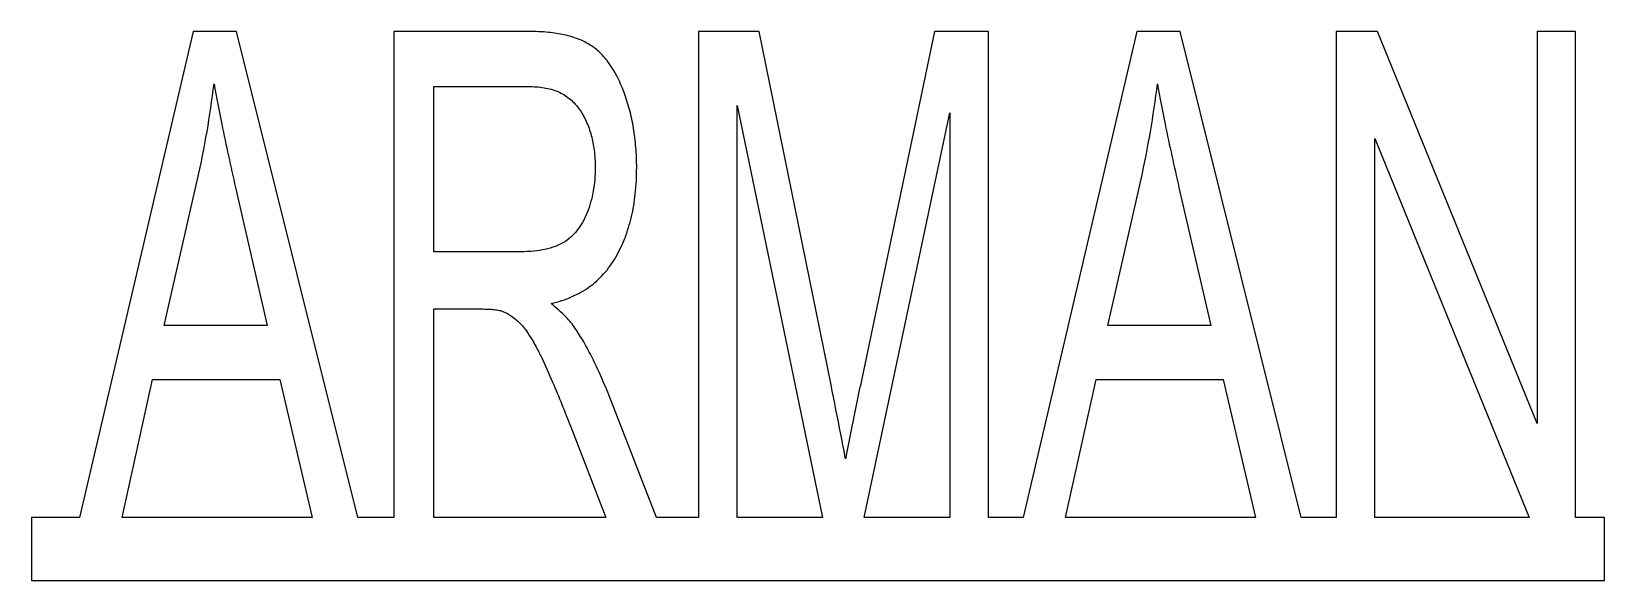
# Model space of a CAD drawing. Header units: metres. Extents: x 1310 to 1730, y -2799 to -2652.
import ezdxf

# ---------------------------------------------------------------- set-up
doc = ezdxf.new("R2010")
doc.units = ezdxf.units.M

msp = doc.modelspace()

# ---------------------------------------------------------------- linework, layer by layer
at = {"color": 7}
for points in [[(1722.100036, -2782.050712), (1722.100036, -2652.224467), (1711.811714, -2652.224467), (1711.811714, -2756.908414), (1669.220274, -2652.224467), (1658.212876, -2652.224467), (1658.212876, -2782.050712), (1648.849292, -2782.050712), (1616.534109, -2652.224467), (1604.973575, -2652.224467), (1574.651163, -2782.050712), (1565.452038, -2782.050712), (1565.452038, -2652.224467), (1551.015199, -2652.224467), (1531.60014, -2744.993908, 0.001462), (1528.709819, -2759.099443, 0.002843), (1527.285682, -2766.367259, 0.002497), (1526.036122, -2759.825151, 0.001237), (1523.413733, -2746.631016), (1504.219928, -2652.224467), (1488.068369, -2652.224467), (1488.068369, -2782.050712), (1476.831758, -2782.050712), (1464.089941, -2749.268578, 0.010348), (1461.879941, -2743.996348, 0.011933), (1459.761655, -2739.514144, 0.013843), (1457.416405, -2735.149219, 0.016143), (1455.184458, -2731.533244, 0.044616), (1452.713448, -2728.498945, 0.032389), (1448.712772, -2724.893862, 0.046962), (1454.317378, -2723.060718, 0.053026), (1458.86281, -2720.482766, 0.055034), (1462.742822, -2716.997704, 0.052017), (1465.970602, -2712.524604, 0.038137), (1468.36539, -2707.501744, 0.034818), (1470.160604, -2701.678765, 0.030765), (1471.18173, -2695.655501, 0.026612), (1471.557272, -2688.60464, 0.019992), (1471.337908, -2683.120423, 0.021593), (1470.71374, -2678.077128, 0.023037), (1469.643239, -2673.112685, 0.024204), (1468.183145, -2668.504595, 0.029358), (1466.243988, -2664.09069, 0.036735), (1464.242054, -2660.796545, 0.045021), (1461.747328, -2657.891166, 0.052565), (1459.167035, -2655.862485, 0.049595), (1456.217852, -2654.350978, 0.03934), (1452.225183, -2653.133972, 0.030558), (1448.07636, -2652.480905, 0.023763), (1442.683594, -2652.224467), (1406.729781, -2652.224467), (1406.729781, -2782.050712), (1397.117286, -2782.050712), (1364.802103, -2652.224467), (1353.24157, -2652.224467), (1322.919157, -2782.050712), (1310.064762, -2782.050712), (1310.064762, -2798.892821), (1729.808702, -2798.892821), (1729.808702, -2782.050712), (1722.100036, -2782.050712)], [(1345.497671, -2730.80564), (1354.403154, -2691.696955, 0.012403), (1356.907411, -2679.000518, 0.012437), (1358.772925, -2666.230834, 0.008272), (1360.831731, -2677.017988, 0.005262), (1364.525536, -2693.879765), (1372.98851, -2730.80564), (1345.497671, -2730.80564)], [(1417.460611, -2711.069397), (1417.460611, -2666.958437), (1443.126103, -2666.958437, -0.022591), (1445.370315, -2667.059889, -0.025643), (1447.329933, -2667.339292, -0.028706), (1449.244553, -2667.828782, -0.031466), (1450.925314, -2668.481857, -0.068111), (1453.895575, -2670.383718, -0.066985), (1456.29073, -2673.052116, -0.044327), (1458.094502, -2676.237115, -0.0407), (1459.443602, -2679.987087, -0.035674), (1460.209534, -2683.91306, -0.030348), (1460.49456, -2688.60464, -0.044477), (1459.928469, -2694.955936, -0.0483), (1458.337331, -2700.610097, -0.033785), (1457.086534, -2703.239595, -0.038957), (1455.68228, -2705.33952, -0.043131), (1453.959472, -2707.175888, -0.045165), (1452.031586, -2708.613735, -0.044606), (1449.879036, -2709.641128, -0.036486), (1447.081022, -2710.455481, -0.029232), (1444.186667, -2710.898357, -0.023351), (1440.526365, -2711.069397), (1417.460611, -2711.069397)], [(1597.229677, -2730.80564), (1606.13516, -2691.696955, 0.012403), (1608.639416, -2679.000518, 0.012437), (1610.504931, -2666.230834, 0.008272), (1612.563737, -2677.017988, 0.005262), (1616.257541, -2693.879765), (1624.720516, -2730.80564), (1597.229677, -2730.80564)], [(1417.460611, -2782.050712), (1417.460611, -2726.349069), (1429.906162, -2726.349069, -0.011146), (1431.977966, -2726.39526, -0.015399), (1433.473887, -2726.508233, -0.022436), (1434.952559, -2726.73328, -0.034937), (1435.880026, -2726.985722, -0.06197), (1438.18104, -2728.260618, -0.047482), (1440.74762, -2730.532789, -0.031674), (1441.876168, -2731.874217, -0.021296), (1443.333528, -2734.034381, -0.0151), (1444.633163, -2736.300418, -0.01119), (1446.223662, -2739.445932, -0.011716), (1449.114244, -2745.878293, -0.00641), (1453.96756, -2757.817919), (1463.341717, -2782.050712), (1417.460611, -2782.050712)]]:
    msp.add_lwpolyline(points, format="xyb", close=True, dxfattribs=at)
for points in [[(1498.412005, -2782.050712), (1498.412005, -2672.051661), (1521.140309, -2782.050712), (1498.412005, -2782.050712)], [(1532.285349, -2782.050712), (1555.108402, -2673.96162), (1555.108402, -2782.050712), (1532.285349, -2782.050712)], [(1668.501198, -2782.050712), (1668.501198, -2680.782903), (1709.666992, -2782.050712), (1668.501198, -2782.050712)], [(1334.268051, -2782.050712), (1342.400112, -2745.175809), (1376.307324, -2745.175809), (1384.944482, -2782.050712), (1334.268051, -2782.050712)], [(1586.000057, -2782.050712), (1594.132118, -2745.175809), (1628.039329, -2745.175809), (1636.676488, -2782.050712), (1586.000057, -2782.050712)]]:
    msp.add_lwpolyline(points, close=True, dxfattribs=at)

doc.saveas('drawing.dxf')
